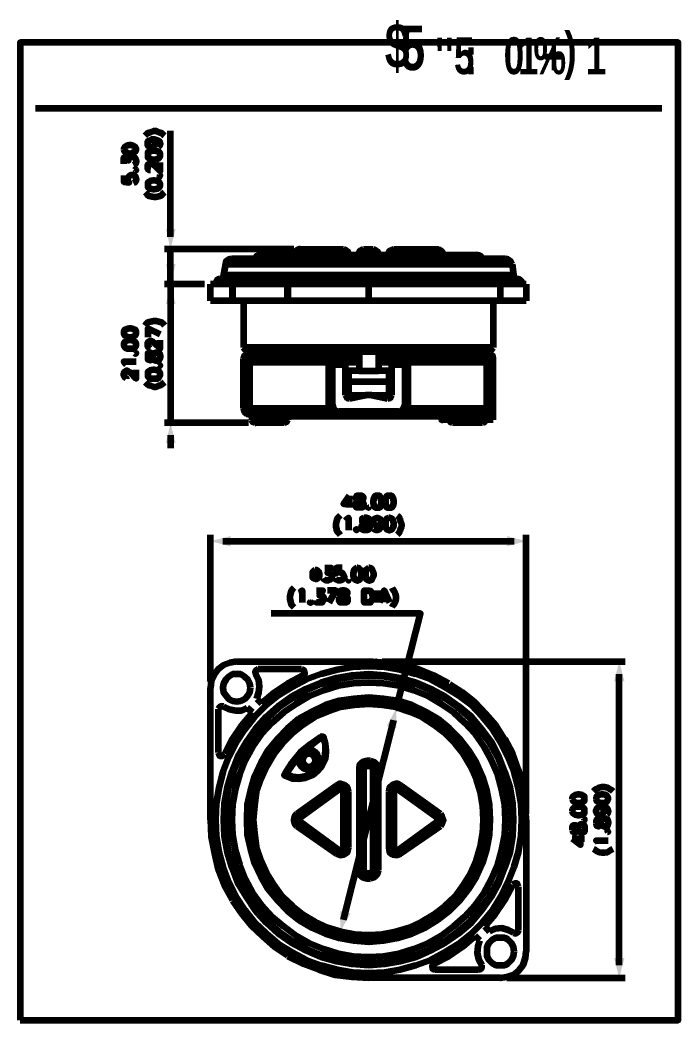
# Model space of a CAD drawing. Header units: inches. Extents: x 19 to 378, y -1 to 556.
# Drawn here: x 264.7 to 377.9, y 244.4 to 416.4 of the extents above; entities that cross this region are included whole.
import ezdxf

# ---------------------------------------------------------------- set-up
doc = ezdxf.new("R2010")
doc.units = ezdxf.units.IN
for name, color, linetype, lineweight in [('H', 7, 'CONTINUOUS', 100), ('P', 250, 'CONTINUOUS', 100), ('Text', 250, 'CONTINUOUS', 100)]:
    doc.layers.add(name, color=color, linetype=linetype, lineweight=lineweight)
doc.styles.get("Standard").update_dxf_attribs({"font": 'txt', "width": 0.75})

msp = doc.modelspace()

# ---------------------------------------------------------------- hatches: boundary and pattern name
at = {"layer": 'H', "linetype": 'CONTINUOUS'}
for points in [[(291.44, 380.44), (289.78, 380.44), (290.56, 377)], [(291.44, 374.44), (289.78, 374.44), (290.56, 371)], [(289.78, 367.56), (291.44, 367.56), (290.56, 371)], [(289.78, 343.67), (291.44, 343.67), (290.56, 347.11)], [(300.89, 325.89), (300.89, 327.67), (297.44, 326.78)], [(348.44, 327.67), (348.44, 325.89), (351.78, 326.78)], [(366.89, 302.67), (368.67, 302.67), (367.78, 306.11)], [(327.78, 295), (329.44, 294.56), (329.44, 298.11)], [(321.56, 262.78), (319.78, 263.22), (319.78, 259.67)], [(368.67, 255.11), (366.89, 255.11), (367.78, 251.67)]]:
    msp.add_hatch(color=0, dxfattribs=at).paths.add_polyline_path(points)

# ---------------------------------------------------------------- linework, layer by layer
at = {"layer": 'P', "color": 0, "linetype": 'CONTINUOUS'}
for points in [[(264.67, 244.44), (377.89, 244.44), (377.89, 412.56), (264.67, 412.56), (264.67, 244.44)], [(267.33, 401.22), (375.11, 401.22)], [(286.22, 396.56), (286.44, 396.78), (286.67, 397), (287.11, 397.11), (287.67, 397.33), (288.11, 397.33), (288.56, 397.11), (289, 397), (289.22, 396.78), (289.56, 396.56)], [(290.56, 379.11), (290.56, 397.33)], [(287.33, 395.89), (287.67, 395.67), (287.78, 395.56), (288, 395.22), (288, 395.11), (287.78, 394.78), (287.67, 394.56), (287.33, 394.56), (287.22, 394.56), (287, 394.56), (286.67, 394.78), (286.67, 395.11), (286.67, 395.22), (286.67, 395.56), (287, 395.67), (287.33, 395.89), (287.78, 395.89), (288.44, 395.67), (288.67, 395.56), (288.78, 395.22), (288.78, 395), (288.67, 394.78), (288.44, 394.56)], [(282.56, 394.11), (282.67, 393.78), (283, 393.67), (283.44, 393.44), (283.78, 393.44), (284.22, 393.67), (284.56, 393.78), (284.67, 394.11), (284.67, 394.33), (284.56, 394.56), (284.22, 394.78), (283.78, 394.89), (283.44, 394.89), (283, 394.78), (282.67, 394.56), (282.56, 394.33), (282.56, 394.11)], [(286.67, 393.11), (286.67, 392.78), (287, 392.56), (287.56, 392.44), (287.78, 392.44), (288.44, 392.56), (288.67, 392.78), (288.78, 393.11), (288.78, 393.33), (288.67, 393.67), (288.44, 393.78), (287.78, 393.89), (287.56, 393.89), (287, 393.78), (286.67, 393.67), (286.67, 393.33), (286.67, 393.11)], [(282.56, 391.67), (282.56, 392.78), (283.33, 392.22), (283.33, 392.44), (283.44, 392.67), (283.56, 392.78), (283.78, 392.89), (284.11, 392.89), (284.44, 392.78), (284.56, 392.56), (284.67, 392.22), (284.67, 391.89), (284.56, 391.67), (284.44, 391.56), (284.22, 391.44)], [(284.44, 390.56), (284.56, 390.56), (284.67, 390.56), (284.56, 390.78), (284.44, 390.56)], [(287.11, 390.56), (287, 390.56), (286.89, 390.56), (286.67, 390.78), (286.67, 390.89), (286.67, 391.33), (286.67, 391.56), (286.89, 391.67), (287, 391.67), (287.22, 391.67), (287.44, 391.67), (287.78, 391.44), (288.78, 390.44), (288.78, 391.89)], [(282.56, 389.67), (282.56, 388.56), (283.44, 388.44), (283.33, 388.56), (283.22, 388.89), (283.22, 389.11), (283.33, 389.44), (283.56, 389.67), (283.78, 389.78), (284.11, 389.78), (284.44, 389.67), (284.56, 389.44), (284.67, 389.11), (284.67, 388.89), (284.56, 388.56), (284.44, 388.44), (284.22, 388.33)], [(286.67, 387.89), (286.67, 387.67), (287, 387.44), (287.56, 387.33), (287.78, 387.33), (288.44, 387.44), (288.67, 387.67), (288.78, 387.89), (288.78, 388.22), (288.67, 388.44), (288.44, 388.67), (287.78, 388.78), (287.56, 388.78), (287, 388.67), (286.67, 388.44), (286.67, 388.22), (286.67, 387.89)], [(288.56, 389.67), (288.67, 389.44), (288.78, 389.67), (288.67, 389.67), (288.56, 389.67)], [(286.22, 386.78), (286.44, 386.56), (286.67, 386.22), (287.11, 386.11), (287.67, 386), (288.11, 386), (288.56, 386.11), (289, 386.22), (289.22, 386.56), (289.56, 386.78)], [(311.78, 377), (289.56, 377)], [(290.56, 371), (290.56, 377)], [(290.56, 377), (290.67, 377)], [(312.67, 377), (312.22, 376.78), (311.89, 376.56), (311.78, 376.11)], [(312.78, 377), (312.67, 377), (312.67, 376.89), (312.67, 376.89), (312.67, 376.78), (312.56, 376.78), (312.56, 376.78), (312.44, 376.78), (312.44, 376.56), (312.44, 376.56), (312.44, 376.22)], [(312.67, 377), (320.33, 377)], [(312.89, 377), (312.78, 377)], [(312.89, 377), (313, 377)], [(319.56, 377), (319.56, 377), (319.56, 376.89), (319.33, 376.89), (319.33, 376.78), (319.22, 376.78), (319.22, 376.67), (319.22, 376.67), (319.22, 376.56), (319.11, 376.56), (319.11, 376.22)], [(321.22, 376.11), (321.11, 376.56), (320.78, 376.78), (320.33, 377)], [(323.78, 377), (323.33, 376.78), (323, 376.56), (323, 376.11)], [(323.78, 377), (325.44, 377)], [(324.33, 377), (324.33, 376)], [(325, 377), (325, 376)], [(326.33, 376.11), (326.22, 376.56), (325.89, 376.78), (325.44, 377)], [(329, 377), (328.44, 376.78), (328.11, 376.56), (328.11, 376.11)], [(329, 377), (336.67, 377)], [(329.67, 377), (329.78, 377), (329.78, 376.89), (329.89, 376.89), (329.89, 376.78), (330, 376.78), (330, 376.78), (330.11, 376.78), (330.11, 376.56), (330.11, 376.56), (330.11, 376.22)], [(336.44, 377), (336.56, 377), (336.56, 376.89), (336.67, 376.89), (336.67, 376.78), (336.67, 376.78), (336.67, 376.78), (336.78, 376.78), (336.78, 376.56), (336.89, 376.56), (336.89, 376.33), (337, 376.33), (337, 376.22)], [(336.44, 377), (336.44, 377)], [(337.56, 376.11), (337.33, 376.56), (337, 376.78), (336.67, 377)], [(290.56, 373.11), (290.56, 375.33)], [(301.11, 375.33), (300.56, 375.22), (300.11, 374.89), (300, 374.44)], [(348.22, 375.33), (301.11, 375.33)], [(306.11, 376), (305.56, 375.89), (305, 375.33)], [(306.11, 376), (343.11, 376)], [(310.56, 376.22), (310.44, 376.22), (310.44, 376.11)], [(310.44, 376.22), (310.44, 376.11), (310.44, 376)], [(310.44, 376.22), (311.78, 376.22)], [(310.44, 376.11), (310.44, 376)], [(310.44, 376.11), (310.56, 376.11)], [(311.78, 376.11), (321.22, 376.11)], [(311.78, 376), (311.78, 376.11)], [(312.33, 376), (312.33, 376.11)], [(312.44, 376.22), (312.44, 376.22)], [(312.44, 376.22), (312.44, 376.11)], [(319.11, 376.22), (319.22, 376.22)], [(319.11, 376.22), (319.11, 376.11)], [(319.11, 376), (319.11, 376.11)], [(321.22, 376), (321.22, 376.11)], [(323, 376.11), (326.33, 376.11)], [(323, 376.11), (323, 376)], [(326.33, 376.11), (326.33, 376)], [(328.11, 376.11), (337.56, 376.11)], [(328.11, 376), (328.11, 376.11)], [(330.11, 376.22), (330.22, 376.22)], [(330.11, 376.22), (330.11, 376.11)], [(330.11, 376), (330.11, 376.11)], [(337, 376.22), (337, 376.22)], [(337, 376.22), (337, 376.11)], [(337, 376), (337, 376.11)], [(337.56, 376), (337.56, 376.11)], [(344.33, 375.33), (343.78, 375.89), (343.11, 376)], [(349.33, 374.44), (349.11, 374.89), (348.67, 375.22), (348.22, 375.33)], [(300, 374.44), (299.67, 372.56), (299.67, 371.89)], [(300, 374.44), (349.33, 374.44)], [(349.33, 374.44), (349.56, 372.56), (349.56, 371.89)], [(299.11, 371.89), (298.67, 371.78), (298.44, 371.44), (298.33, 371)], [(350.11, 371.89), (299.11, 371.89)], [(299.67, 372.56), (349.56, 372.56)], [(351, 371), (351, 371.44), (350.67, 371.78), (350.11, 371.89)], [(296.44, 371), (289.56, 371)], [(296.44, 371), (289.56, 371)], [(290.56, 371), (290.56, 347.11)], [(351.78, 371), (297.44, 371)], [(297.44, 368.11), (297.44, 371)], [(297.44, 371), (297.56, 371)], [(297.44, 371), (297.56, 371)], [(301.22, 368.11), (301.22, 371)], [(301.22, 371), (301.22, 368.11)], [(310.67, 368.11), (310.67, 371)], [(310.78, 371), (310.78, 368.11)], [(324.67, 368.11), (324.67, 371)], [(347.33, 368.11), (347.33, 371)], [(351.78, 371), (351.78, 368.11)], [(290.56, 368.78), (290.56, 366.67)], [(351.78, 368.11), (297.44, 368.11)], [(303.11, 368.11), (303.11, 360.11)], [(346.11, 368.11), (346.11, 360.11)], [(286.22, 363.89), (286.44, 364.22), (286.67, 364.44), (287.11, 364.56), (287.67, 364.67), (288.11, 364.67), (288.56, 364.56), (289, 364.44), (289.22, 364.22), (289.56, 363.89)], [(282.56, 362.56), (282.67, 362.22), (283, 362), (283.44, 361.89), (283.78, 361.89), (284.22, 362), (284.56, 362.22), (284.67, 362.56), (284.67, 362.78), (284.56, 363.11), (284.22, 363.22), (283.78, 363.33), (283.44, 363.33), (283, 363.22), (282.67, 363.11), (282.56, 362.78), (282.56, 362.56), (282.56, 362.56)], [(288.78, 362.33), (286.67, 363.33), (286.67, 361.89)], [(282.56, 360.56), (282.67, 360.22), (283, 359.89), (283.44, 359.89), (283.78, 359.89), (284.22, 359.89), (284.56, 360.22), (284.67, 360.56), (284.67, 360.67), (284.56, 361), (284.22, 361.22), (283.78, 361.33), (283.44, 361.33), (283, 361.22), (282.67, 361), (282.56, 360.67), (282.56, 360.56), (282.56, 360.56)], [(287.11, 359.89), (287, 359.89), (286.89, 360.11), (286.67, 360.22), (286.67, 360.44), (286.67, 360.78), (286.67, 361), (286.89, 361.11), (287, 361.22), (287.22, 361.22), (287.44, 361.11), (287.78, 360.89), (288.78, 359.89), (288.78, 361.33)], [(346.11, 360.11), (303.11, 360.11)], [(303.78, 359.33), (303.11, 360.11)], [(345.56, 359.33), (346.11, 360.11)], [(284.44, 359.11), (284.56, 359), (284.67, 359.11), (284.56, 359.11), (284.44, 359.11)], [(286.67, 358.33), (286.67, 358), (287, 357.89), (287.11, 357.89), (287.33, 358), (287.44, 358.22), (287.56, 358.67), (287.67, 359), (287.78, 359.11), (288.11, 359.22), (288.44, 359.22), (288.56, 359.11), (288.67, 359.11), (288.78, 358.78), (288.78, 358.33), (288.67, 358), (288.56, 357.89), (288.44, 357.78), (288.11, 357.78), (287.78, 357.89), (287.67, 358.11), (287.56, 358.44), (287.44, 358.78), (287.33, 359.11), (287.11, 359.11), (287, 359.11), (286.67, 359.11), (286.67, 358.78), (286.67, 358.33), (286.67, 358.33)], [(303.67, 358.78), (303.22, 358.67), (303.11, 358.22)], [(303.11, 358.22), (320.67, 358.22)], [(303.11, 349.67), (303.11, 358.22)], [(303.67, 358.78), (317, 358.78)], [(345.56, 359.33), (303.78, 359.33)], [(304.22, 348.56), (304.22, 358.78)], [(308.11, 358.78), (308.11, 359.33)], [(310.67, 358.78), (310.67, 359.33)], [(311.33, 359.33), (311.33, 358.78)], [(315, 358.78), (315, 359.33)], [(316, 358.78), (316, 359.33)], [(317, 358.78), (317.44, 358.78), (317.44, 358.78), (317.78, 358.78), (317.78, 358.67), (318, 358.67)], [(318, 358.67), (318, 359.33)], [(318.11, 358.78), (318.11, 358.78), (318.11, 358.78), (318, 358.78), (318, 358.67)], [(318.11, 358.78), (318.22, 358.78)], [(318.11, 358.78), (320.56, 358.78)], [(318.44, 358.78), (318.44, 359.33)], [(320.67, 358.78), (320.56, 358.78)], [(320.67, 351.89), (320.67, 359.33)], [(320.67, 358.78), (323, 358.78)], [(321.22, 359.11), (321, 359.11)], [(321, 358.78), (321, 359.11)], [(321.22, 358.78), (321.22, 359.33)], [(323, 359.33), (323, 356)], [(326.33, 359.33), (326.33, 356)], [(326.33, 358.78), (328.67, 358.78)], [(328.11, 358.78), (328.11, 359.33)], [(328.22, 359.11), (328.11, 359.11)], [(328.22, 358.78), (328.22, 359.11)], [(328.67, 351.89), (328.67, 359.33)], [(328.78, 358.78), (328.67, 358.78)], [(328.67, 358.22), (346.11, 358.22)], [(328.78, 358.78), (345.56, 358.78)], [(334.33, 358.78), (334.33, 359.33)], [(338, 359.33), (338, 358.78)], [(338.56, 358.78), (338.56, 359.33)], [(339.56, 358.78), (339.56, 359.33)], [(340.67, 358.78), (340.67, 359.33)], [(341.56, 358.78), (341.56, 359.33)], [(345, 348.56), (345, 358.78)], [(346.11, 358.22), (346, 358.67), (345.56, 358.78)], [(346.11, 347.67), (346.11, 358.22)], [(283, 357.11), (282.78, 357.33), (282.56, 357.67), (284.67, 357.67)], [(283, 354.78), (283, 354.78), (282.67, 355), (282.67, 355.11), (282.56, 355.22), (282.56, 355.67), (282.67, 355.89), (282.67, 355.89), (283, 356.11), (283.11, 356.11), (283.33, 355.89), (283.67, 355.78), (284.67, 354.78), (284.67, 356.22)], [(286.67, 355.33), (286.67, 355.11), (287, 354.78), (287.56, 354.78), (287.78, 354.78), (288.44, 354.78), (288.67, 355.11), (288.78, 355.33), (288.78, 355.56), (288.67, 355.89), (288.44, 356.11), (287.78, 356.22), (287.56, 356.22), (287, 356.11), (286.67, 355.89), (286.67, 355.56), (286.67, 355.33)], [(288.56, 357), (288.67, 356.89), (288.78, 357), (288.67, 357.11), (288.56, 357)], [(303.11, 357.67), (323, 357.67)], [(303.11, 357.56), (318.44, 357.56)], [(305.56, 357.56), (305.56, 357.67)], [(309.78, 357.56), (309.78, 357.67)], [(311, 357.67), (311, 357.56)], [(312.44, 357.67), (312.44, 357.56)], [(317.78, 348.56), (317.78, 357.56)], [(318.44, 350.22), (318.44, 357.67)], [(320.67, 357.11), (318.44, 357.11)], [(320.67, 357.56), (323, 357.56)], [(321.22, 356.11), (321.22, 351.89)], [(321.22, 356.11), (323, 356.11)], [(326.33, 356), (323, 356)], [(326.33, 357.67), (346.11, 357.67)], [(326.33, 357.56), (328.67, 357.56)], [(326.33, 356.11), (328.11, 356.11)], [(328.11, 356.11), (328.11, 351.89)], [(330.89, 357.11), (328.67, 357.11)], [(330.89, 357.67), (330.89, 350.22)], [(330.89, 357.56), (346.11, 357.56)], [(331.44, 348.56), (331.44, 357.56)], [(336.89, 357.67), (336.89, 357.56)], [(338.22, 357.67), (338.22, 357.56)], [(339.56, 357.56), (339.56, 357.67)], [(343.78, 357.56), (343.78, 357.67)], [(286.22, 354.11), (286.44, 353.89), (286.67, 353.67), (287.11, 353.56), (287.67, 353.33), (288.11, 353.33), (288.56, 353.56), (289, 353.67), (289.22, 353.89), (289.56, 354.11)], [(321.22, 354.22), (328.11, 354.22)], [(320.67, 351.89), (320.89, 351.44), (321.33, 351.33)], [(321.22, 351.89), (324.11, 351.89)], [(321.33, 351.33), (324.11, 351.89)], [(325.22, 351.89), (324.11, 351.89)], [(325.22, 351.89), (327.89, 351.33)], [(325.22, 351.89), (328.11, 351.89)], [(327.89, 351.33), (328.44, 351.44), (328.67, 351.89)], [(303.11, 349.67), (303.22, 349.11), (303.67, 348.67), (304.22, 348.56)], [(303.11, 349.67), (317.78, 349.67)], [(318.44, 350.22), (318.56, 349.67), (319, 349.22), (319.56, 349.11)], [(329.78, 349.11), (319.56, 349.11)], [(329.78, 349.11), (330.33, 349.22), (330.67, 349.67), (330.89, 350.22)], [(331.44, 349.67), (346.11, 349.67)], [(345, 348.56), (345.56, 348.67), (346, 349.11), (346.11, 349.67)], [(304.22, 348.56), (345, 348.56)], [(304.56, 348.56), (304.56, 347.67)], [(304.56, 347.67), (304.67, 347.33), (305.11, 347.11)], [(310.78, 347.67), (304.56, 347.67)], [(310.11, 347.11), (310.56, 347.33), (310.78, 347.67)], [(310.78, 348.56), (310.78, 347.67)], [(338.56, 348.22), (310.78, 348.22)], [(312.11, 348.56), (312.11, 348.22)], [(315.56, 348.56), (315.56, 348.22)], [(322.44, 348.56), (322.44, 348.22)], [(323, 348.56), (323, 348.22)], [(326.89, 348.56), (326.89, 348.22)], [(333.78, 348.56), (333.78, 348.22)], [(335.22, 348.56), (335.22, 348.22)], [(335.78, 348.56), (335.78, 348.22)], [(337.11, 347.89), (337.11, 348.22)], [(337.11, 347.89), (337.22, 347.67), (337.44, 347.67)], [(337.11, 347.89), (338.56, 347.89)], [(337.22, 348.56), (337.22, 348.22)], [(337.44, 347.67), (337.44, 348.22)], [(338.56, 347.67), (337.44, 347.67)], [(338.56, 348.56), (338.56, 347.67)], [(338.56, 347.67), (338.67, 347.33), (339.11, 347.11)], [(344.78, 347.67), (338.56, 347.67)], [(344.22, 347.11), (344.67, 347.33), (344.78, 347.67)], [(346.11, 347.67), (344.67, 347.67)], [(344.78, 348.56), (344.78, 347.67)], [(346.11, 347.89), (344.78, 347.89)], [(304, 347.11), (289.56, 347.11)], [(290.56, 347.11), (290.67, 347.11)], [(310.11, 347.11), (305.11, 347.11)], [(305.11, 347.11), (305.22, 347.11)], [(344.22, 347.11), (339.11, 347.11)], [(290.56, 345), (290.56, 342.78)], [(321.33, 334.56), (320.33, 333.22), (321.89, 333.22)], [(321.33, 334.56), (321.33, 332.56)], [(322.89, 334.56), (322.56, 334.56), (322.44, 334.33), (322.44, 334.11), (322.56, 333.89), (322.78, 333.78), (323.22, 333.67), (323.56, 333.67), (323.78, 333.33), (323.78, 333.22), (323.78, 332.89), (323.78, 332.67), (323.56, 332.56), (323.22, 332.56), (322.89, 332.56), (322.56, 332.56), (322.44, 332.67), (322.44, 332.89), (322.44, 333.22), (322.44, 333.33), (322.67, 333.67), (323, 333.67), (323.44, 333.78), (323.56, 333.89), (323.78, 334.11), (323.78, 334.33), (323.56, 334.56), (323.22, 334.56), (322.89, 334.56)], [(326.11, 334.56), (325.78, 334.56), (325.56, 334.22), (325.44, 333.67), (325.44, 333.33), (325.56, 332.89), (325.78, 332.56), (326.11, 332.56), (326.33, 332.56), (326.56, 332.56), (326.78, 332.89), (326.89, 333.33), (326.89, 333.67), (326.78, 334.22), (326.56, 334.56), (326.33, 334.56), (326.11, 334.56)], [(328.11, 334.56), (327.78, 334.56), (327.56, 334.22), (327.56, 333.67), (327.56, 333.33), (327.56, 332.89), (327.78, 332.56), (328.11, 332.56), (328.33, 332.56), (328.67, 332.56), (328.89, 332.89), (329, 333.33), (329, 333.67), (328.89, 334.22), (328.67, 334.56), (328.33, 334.56), (328.11, 334.56)], [(324.67, 332.67), (324.56, 332.56), (324.67, 332.56), (324.67, 332.56), (324.67, 332.67)], [(319.78, 331.22), (319.56, 331), (319.22, 330.67), (319.11, 330.22), (319, 329.78), (319, 329.33), (319.11, 328.78), (319.22, 328.44), (319.56, 328.11), (319.78, 327.89)], [(320.67, 330.33), (320.89, 330.56), (321.22, 330.78), (321.22, 328.67)], [(323.89, 330.78), (323.56, 330.67), (323.56, 330.56), (323.56, 330.22), (323.56, 330.11), (323.78, 329.89), (324.22, 329.89), (324.56, 329.78), (324.67, 329.56), (324.89, 329.33), (324.89, 329.11), (324.67, 328.78), (324.67, 328.78), (324.33, 328.67), (323.89, 328.67), (323.56, 328.78), (323.56, 328.78), (323.44, 329.11), (323.44, 329.33), (323.56, 329.56), (323.78, 329.78), (324, 329.89), (324.44, 329.89), (324.67, 330.11), (324.67, 330.22), (324.67, 330.56), (324.67, 330.67), (324.33, 330.78), (323.89, 330.78)], [(326.78, 330.11), (326.67, 329.78), (326.44, 329.56), (326.11, 329.44), (326.11, 329.44), (325.78, 329.56), (325.56, 329.78), (325.44, 330.11), (325.44, 330.22), (325.56, 330.56), (325.78, 330.67), (326.11, 330.78), (326.11, 330.78), (326.44, 330.67), (326.67, 330.56), (326.78, 330.11), (326.78, 329.56), (326.67, 329.11), (326.44, 328.78), (326.11, 328.67), (326, 328.67), (325.67, 328.78), (325.56, 328.89)], [(328.11, 330.78), (327.78, 330.67), (327.56, 330.33), (327.56, 329.89), (327.56, 329.56), (327.56, 329.11), (327.78, 328.78), (328.11, 328.67), (328.33, 328.67), (328.67, 328.78), (328.89, 329.11), (329, 329.56), (329, 329.89), (328.89, 330.33), (328.67, 330.67), (328.33, 330.78), (328.11, 330.78)], [(329.56, 331.22), (329.78, 331), (330, 330.67), (330.11, 330.22), (330.33, 329.78), (330.33, 329.33), (330.11, 328.78), (330, 328.44), (329.78, 328.11), (329.56, 327.89)], [(322.56, 328.78), (322.44, 328.78), (322.56, 328.67), (322.67, 328.78), (322.56, 328.78)], [(297.44, 302.67), (297.44, 327.89)], [(299.56, 326.78), (349.67, 326.78)], [(351.78, 279.89), (351.78, 327.89)], [(351.78, 326.78), (351.89, 326.78)], [(315.44, 321.78), (315.22, 321.67), (315, 321.44), (315, 321.11), (315, 320.89), (315, 320.56), (315.22, 320.44), (315.44, 320.33), (315.78, 320.33), (315.89, 320.44), (316.11, 320.56), (316.22, 320.89), (316.22, 321.11), (316.11, 321.44), (315.89, 321.67), (315.78, 321.78), (315.44, 321.78)], [(316.11, 322), (315.11, 320)], [(317.11, 322.22), (318.22, 322.22), (317.56, 321.33), (317.89, 321.33), (318.11, 321.22), (318.22, 321.11), (318.33, 320.78), (318.33, 320.56), (318.22, 320.33), (318, 320.11), (317.67, 320), (317.33, 320), (317.11, 320.11), (317, 320.22), (316.89, 320.44)], [(320.11, 322.22), (319.11, 322.22), (319, 321.22), (319.11, 321.33), (319.44, 321.44), (319.78, 321.44), (320.11, 321.33), (320.22, 321.11), (320.44, 320.78), (320.44, 320.56), (320.22, 320.33), (320.11, 320.11), (319.78, 320), (319.44, 320), (319.11, 320.11), (319, 320.22), (319, 320.44)], [(322.67, 322.22), (322.33, 322), (322.11, 321.78), (322, 321.22), (322, 320.89), (322.11, 320.44), (322.33, 320.11), (322.67, 320), (322.78, 320), (323.11, 320.11), (323.33, 320.44), (323.44, 320.89), (323.44, 321.22), (323.33, 321.78), (323.11, 322), (322.78, 322.22), (322.67, 322.22)], [(324.67, 322.22), (324.44, 322), (324.11, 321.78), (324.11, 321.22), (324.11, 320.89), (324.11, 320.44), (324.44, 320.11), (324.67, 320), (324.89, 320), (325.22, 320.11), (325.33, 320.44), (325.56, 320.89), (325.56, 321.22), (325.33, 321.78), (325.22, 322), (324.89, 322.22), (324.67, 322.22)], [(321.22, 320.22), (321.11, 320.11), (321.22, 320), (321.22, 320.11), (321.22, 320.22)], [(311.78, 318.78), (311.56, 318.56), (311.33, 318.22), (311.22, 317.78), (311.11, 317.33), (311.11, 316.89), (311.22, 316.33), (311.33, 315.89), (311.56, 315.67), (311.78, 315.44)], [(312.67, 317.89), (313, 318), (313.22, 318.33), (313.22, 316.22)], [(315.67, 318.33), (316.78, 318.33), (316.22, 317.44), (316.44, 317.44), (316.67, 317.33), (316.78, 317.33), (317, 317), (317, 316.78), (316.78, 316.56), (316.67, 316.22), (316.33, 316.22), (316, 316.22), (315.67, 316.22), (315.56, 316.33), (315.56, 316.56)], [(317.89, 316.22), (319, 318.33), (317.56, 318.33)], [(320.11, 318.33), (319.78, 318.22), (319.67, 318), (319.67, 317.78), (319.78, 317.67), (320, 317.44), (320.44, 317.33), (320.67, 317.33), (321, 317.11), (321, 316.89), (321, 316.56), (321, 316.33), (320.78, 316.22), (320.44, 316.22), (320.11, 316.22), (319.78, 316.22), (319.67, 316.33), (319.56, 316.56), (319.56, 316.89), (319.67, 317.11), (319.89, 317.33), (320.22, 317.33), (320.67, 317.44), (320.78, 317.67), (321, 317.78), (321, 318), (320.78, 318.22), (320.44, 318.33), (320.11, 318.33)], [(323.89, 316.22), (323.89, 318.33), (324.67, 318.33), (325, 318.22), (325.11, 318), (325.22, 317.78), (325.33, 317.44), (325.33, 317), (325.22, 316.67), (325.11, 316.56), (325, 316.22), (324.67, 316.22), (323.89, 316.22), (323.89, 316.22)], [(326.11, 318.33), (326.11, 316.22)], [(326.56, 316.22), (327.33, 318.33), (328.22, 316.22)], [(328.67, 318.78), (328.78, 318.56), (329, 318.22), (329.22, 317.78), (329.33, 317.33), (329.33, 316.89), (329.22, 316.33), (329, 315.89), (328.78, 315.67), (328.67, 315.44)], [(326.89, 316.89), (327.89, 316.89)], [(314.67, 316.33), (314.56, 316.22), (314.67, 316.22), (314.78, 316.22), (314.67, 316.33)], [(329.44, 298.11), (333.56, 314.33), (307.89, 314.33)], [(302, 306.11), (300.78, 305.89), (299.67, 305.44), (298.78, 304.78), (298.11, 303.89), (297.56, 302.78), (297.44, 301.56)], [(302, 306.11), (324.67, 306.11)], [(338.44, 302.33), (335.89, 303.67), (333.22, 304.78), (330.44, 305.44), (327.56, 305.89), (324.67, 306.11)], [(325.89, 306.11), (326, 306.11)], [(327, 306.11), (368.78, 306.11)], [(367.78, 306.11), (367.78, 306.11)], [(351, 278.89), (350.89, 281.67), (350.44, 284.33), (349.67, 287.11), (348.67, 289.67), (347.44, 292.11), (346, 294.44), (344.22, 296.56), (342.33, 298.56), (340.11, 300.22), (337.78, 301.67), (335.33, 303), (332.78, 303.89), (330.11, 304.67), (327.44, 305.11), (324.67, 305.22), (321.89, 305.11), (319.22, 304.67), (316.44, 303.89), (313.89, 303), (311.44, 301.67), (309.11, 300.22), (307, 298.56), (305, 296.56), (303.33, 294.44), (301.78, 292.11), (300.56, 289.67), (299.56, 287.11), (298.89, 284.33), (298.44, 281.67), (298.33, 278.89), (298.44, 276.11), (298.89, 273.33), (299.56, 270.78), (300.56, 268.22), (301.78, 265.67), (303.33, 263.33), (305, 261.22), (307, 259.33), (309.11, 257.56), (311.44, 256.11), (313.89, 254.78), (316.44, 253.89), (319.22, 253.11), (321.89, 252.67), (324.67, 252.56), (327.44, 252.67), (330.11, 253.11), (332.78, 253.89), (335.33, 254.78), (337.78, 256.11), (340.11, 257.56), (342.33, 259.33), (344.22, 261.22), (346, 263.33), (347.44, 265.67), (348.67, 268.22), (349.67, 270.78), (350.44, 273.33), (350.89, 276.11), (351, 278.89)], [(305.67, 304.78), (305.22, 304.56), (305.11, 304.22), (305.22, 303.89)], [(313.11, 304.78), (305.67, 304.78)], [(313.33, 303.67), (313.67, 304), (313.56, 304.56), (313.11, 304.78)], [(304.33, 301.56), (304.22, 302.33), (303.89, 303), (303.33, 303.44), (302.67, 303.89), (302, 303.89), (301.22, 303.89), (300.56, 303.44), (300.11, 303), (299.67, 302.33), (299.56, 301.56), (299.67, 300.78), (300.11, 300.22), (300.56, 299.67), (301.22, 299.33), (302, 299.22), (302.67, 299.33), (303.33, 299.67), (303.89, 300.22), (304.22, 300.78), (304.33, 301.56)], [(349.56, 278.89), (349.44, 281.67), (349, 284.44), (348.11, 287.11), (347.11, 289.67), (345.78, 292.22), (344.11, 294.44), (342.33, 296.56), (340.11, 298.44), (337.89, 300), (335.44, 301.33), (332.89, 302.44), (330.11, 303.22), (327.44, 303.67), (324.67, 303.89), (321.78, 303.67), (319.11, 303.22), (316.44, 302.44), (313.78, 301.33), (311.33, 300), (309.11, 298.44), (307, 296.56), (305.11, 294.44), (303.56, 292.22), (302.11, 289.67), (301.11, 287.11), (300.33, 284.44), (299.78, 281.67), (299.67, 278.89), (299.78, 276.11), (300.33, 273.33), (301.11, 270.67), (302.11, 268.11), (303.56, 265.67), (305.11, 263.33), (307, 261.22), (309.11, 259.33), (311.33, 257.78), (313.78, 256.44), (316.44, 255.33), (319.11, 254.56), (321.78, 254.11), (324.67, 253.89), (327.44, 254.11), (330.11, 254.56), (332.89, 255.33), (335.44, 256.44), (337.89, 257.78), (340.11, 259.33), (342.33, 261.22), (344.11, 263.33), (345.78, 265.67), (347.11, 268.11), (348.11, 270.67), (349, 273.33), (349.44, 276.11), (349.56, 278.89)], [(349.33, 278.89), (349.22, 281.67), (348.67, 284.44), (347.89, 287.11), (346.89, 289.67), (345.56, 292), (343.89, 294.22), (342.11, 296.33), (340, 298.22), (337.78, 299.78), (335.33, 301.11), (332.78, 302.22), (330.11, 303), (327.44, 303.44), (324.67, 303.56), (321.89, 303.44), (319.11, 303), (316.44, 302.22), (313.89, 301.11), (311.56, 299.78), (309.22, 298.22), (307.22, 296.33), (305.33, 294.22), (303.78, 292), (302.44, 289.67), (301.33, 287.11), (300.56, 284.44), (300.11, 281.67), (300, 278.89), (300.11, 276.11), (300.56, 273.33), (301.33, 270.78), (302.44, 268.22), (303.78, 265.78), (305.33, 263.56), (307.22, 261.44), (309.22, 259.67), (311.56, 258), (313.89, 256.67), (316.44, 255.67), (319.11, 254.78), (321.89, 254.33), (324.67, 254.22), (327.44, 254.33), (330.11, 254.78), (332.78, 255.67), (335.33, 256.67), (337.78, 258), (340, 259.67), (342.11, 261.44), (343.89, 263.56), (345.56, 265.78), (346.89, 268.22), (347.89, 270.78), (348.67, 273.33), (349.22, 276.11), (349.33, 278.89)], [(305.44, 299.67), (305.78, 300.78), (305.89, 301.78), (305.78, 302.89), (305.22, 303.89)], [(313.33, 303.67), (310.78, 302.33), (308.44, 300.78), (306.22, 298.89)], [(367.78, 253.89), (367.78, 303.89)], [(297.44, 278.89), (297.44, 301.56)], [(297.44, 301.56), (297.56, 301.56)], [(348.22, 278.89), (348.11, 281.56), (347.56, 284.11), (346.89, 286.67), (345.78, 289.11), (344.56, 291.44), (343, 293.67), (341.22, 295.56), (339.33, 297.33), (337.22, 298.78), (334.89, 300.11), (332.44, 301.11), (329.89, 301.89), (327.22, 302.33), (324.67, 302.44), (322, 302.33), (319.44, 301.89), (316.89, 301.11), (314.44, 300.11), (312.11, 298.78), (310, 297.33), (308, 295.56), (306.22, 293.67), (304.67, 291.44), (303.44, 289.11), (302.44, 286.67), (301.67, 284.11), (301.22, 281.56), (301.11, 278.89), (301.22, 276.22), (301.67, 273.67), (302.44, 271.11), (303.44, 268.67), (304.67, 266.33), (306.22, 264.22), (308, 262.22), (310, 260.56), (312.11, 259), (314.44, 257.67), (316.89, 256.67), (319.44, 255.89), (322, 255.44), (324.67, 255.33), (327.22, 255.44), (329.89, 255.89), (332.44, 256.67), (334.89, 257.67), (337.22, 259), (339.33, 260.56), (341.22, 262.22), (343, 264.22), (344.56, 266.33), (345.78, 268.67), (346.89, 271.11), (347.56, 273.67), (348.11, 276.22), (348.22, 278.89)], [(338.44, 302.33), (337.78, 301.67)], [(337.89, 301.67), (338.56, 302.22)], [(348, 292.78), (346.56, 295.11), (344.78, 297.11), (342.89, 299.11), (340.78, 300.78), (338.56, 302.22)], [(345.56, 278.89), (345.44, 281.44), (345, 283.89), (344.22, 286.33), (343.22, 288.67), (341.89, 290.78), (340.33, 292.78), (338.56, 294.56), (336.56, 296.22), (334.44, 297.44), (332.11, 298.56), (329.67, 299.33), (327.22, 299.67), (324.67, 299.89), (322.11, 299.67), (319.56, 299.33), (317.22, 298.56), (314.89, 297.44), (312.67, 296.22), (310.67, 294.56), (309, 292.78), (307.33, 290.78), (306.11, 288.67), (305, 286.33), (304.33, 283.89), (303.78, 281.44), (303.67, 278.89), (303.78, 276.33), (304.33, 273.89), (305, 271.44), (306.11, 269.11), (307.33, 267), (309, 265), (310.67, 263.22), (312.67, 261.67), (314.89, 260.33), (317.22, 259.33), (319.56, 258.56), (322.11, 258.11), (324.67, 257.89), (327.22, 258.11), (329.67, 258.56), (332.11, 259.33), (334.44, 260.33), (336.56, 261.67), (338.56, 263.22), (340.33, 265), (341.89, 267), (343.22, 269.11), (344.22, 271.44), (345, 273.89), (345.44, 276.33), (345.56, 278.89)], [(345, 278.89), (344.89, 281.33), (344.44, 283.78), (343.78, 286.11), (342.67, 288.33), (341.44, 290.56), (339.89, 292.44), (338.11, 294.22), (336.22, 295.67), (334.11, 297), (331.89, 297.89), (329.56, 298.78), (327.11, 299.11), (324.67, 299.33), (322.11, 299.11), (319.78, 298.78), (317.44, 297.89), (315.22, 297), (313, 295.67), (311.11, 294.22), (309.33, 292.44), (307.78, 290.56), (306.56, 288.33), (305.56, 286.11), (304.78, 283.78), (304.44, 281.33), (304.22, 278.89), (304.44, 276.44), (304.78, 274), (305.56, 271.67), (306.56, 269.33), (307.78, 267.33), (309.33, 265.33), (311.11, 263.67), (313, 262.11), (315.22, 260.78), (317.44, 259.78), (319.78, 259.11), (322.11, 258.67), (324.67, 258.56), (327.11, 258.67), (329.56, 259.11), (331.89, 259.78), (334.11, 260.78), (336.22, 262.11), (338.11, 263.67), (339.89, 265.33), (341.44, 267.33), (342.67, 269.33), (343.78, 271.67), (344.44, 274), (344.89, 276.44), (345, 278.89)], [(305.44, 299.67), (306.22, 298.89)], [(299.67, 298.33), (299.22, 298.44), (299, 298.22), (298.78, 297.89)], [(298.78, 297.89), (298.78, 290.44)], [(299.67, 298.33), (300.67, 297.89), (301.78, 297.67), (302.78, 297.67), (303.78, 298.11)], [(304.67, 297.33), (303.78, 298.11)], [(344.44, 278.89), (344.33, 281.33), (343.89, 283.67), (343.22, 285.89), (342.22, 288.11), (341, 290.22), (339.56, 292), (337.78, 293.78), (335.89, 295.22), (333.78, 296.56), (331.67, 297.44), (329.33, 298.22), (327, 298.56), (324.67, 298.78), (322.22, 298.56), (319.89, 298.22), (317.56, 297.44), (315.44, 296.56), (313.33, 295.22), (311.56, 293.78), (309.78, 292), (308.33, 290.22), (307.11, 288.11), (306.11, 285.89), (305.33, 283.67), (305, 281.33), (304.78, 278.89), (305, 276.56), (305.33, 274.22), (306.11, 271.89), (307.11, 269.67), (308.33, 267.67), (309.78, 265.67), (311.56, 264), (313.33, 262.56), (315.44, 261.33), (317.56, 260.33), (319.89, 259.67), (322.22, 259.22), (324.67, 259.11), (327, 259.22), (329.33, 259.67), (331.67, 260.33), (333.78, 261.33), (335.89, 262.56), (337.78, 264), (339.56, 265.67), (341, 267.67), (342.22, 269.67), (343.22, 271.89), (343.89, 274.22), (344.33, 276.56), (344.44, 278.89)], [(329.44, 298.11), (329.56, 298.11)], [(304.67, 297.33), (302.78, 295.11), (301.22, 292.78), (299.89, 290.22)], [(320.33, 261.67), (329, 296)], [(316.44, 293.11), (314.67, 291.89), (312.89, 290.44), (311.44, 288.67), (310.22, 286.78)], [(316.67, 293.11), (314.89, 291.78), (313.22, 290.33), (311.78, 288.67), (310.44, 286.78)], [(316.67, 293.11), (314.78, 291.89), (313.11, 290.44), (311.67, 288.78), (310.44, 286.89), (310.44, 286.78), (310.44, 286.67), (311.56, 286.22), (312.78, 286.22), (314, 286.33), (315, 286.78), (316, 287.56), (316.67, 288.56), (317.22, 289.56), (317.33, 290.78), (317.22, 291.89), (316.89, 293.11), (316.78, 293.11), (316.67, 293.11)], [(310.56, 286.78), (311.56, 286.33), (312.78, 286.22), (313.89, 286.44), (315, 286.89), (315.89, 287.67), (316.67, 288.56), (317.11, 289.67), (317.22, 290.78), (317.22, 291.89), (316.78, 293)], [(316.78, 293.11), (316.67, 293.22), (316.44, 293.11)], [(316.78, 293), (316.67, 293.11)], [(316.67, 293.11), (316.67, 293.11)], [(316.78, 293), (316.89, 293.11)], [(347.44, 292.11), (348.11, 292.78)], [(348, 292.78), (347.44, 292.22)], [(351.78, 278.89), (351.67, 281.78), (351.22, 284.67), (350.44, 287.44), (349.44, 290.22), (348.11, 292.78)], [(315.56, 290.33), (315.56, 290.44), (315.44, 290.44), (315.44, 290.56), (315.33, 290.56), (315.33, 290.56), (315.22, 290.56), (315.22, 290.67), (315.11, 290.67), (315.11, 290.78), (314.89, 290.78), (314.89, 290.78), (313.89, 290.78), (313.89, 290.78), (313.67, 290.78), (313.67, 290.67), (313.56, 290.67), (313.56, 290.56), (313.44, 290.56), (313.33, 290.56), (313.22, 290.56), (313.22, 290.44), (313.22, 290.44), (313.22, 290.33)], [(298.78, 290.44), (299, 289.89), (299.56, 289.89), (299.89, 290.22)], [(310.33, 286.44), (311.44, 286), (312.67, 285.89), (313.78, 286.11), (315, 286.56), (315.89, 287.33), (316.67, 288.22), (317.22, 289.33), (317.33, 290.56)], [(313.22, 290.33), (313.11, 290.33), (313.11, 290.22), (313, 290.22), (313, 290.11), (313, 290.11), (313, 290), (312.89, 290), (312.89, 289.89), (312.78, 289.89), (312.78, 289.67), (312.67, 289.67), (312.67, 288.67), (312.78, 288.67), (312.78, 288.44), (312.89, 288.44), (312.89, 288.33), (313, 288.33), (313, 288.22), (313, 288.22), (313, 288.11), (313.11, 288.11), (313.11, 288), (313.22, 288), (313.22, 287.89)], [(313.22, 290.33), (313.22, 290.33)], [(315.56, 289.11), (315.33, 289.67), (315, 290.11), (314.44, 290.22), (313.78, 290.11), (313.44, 289.67), (313.22, 289.11), (313.44, 288.56), (313.78, 288.22), (314.44, 288), (315, 288.22), (315.33, 288.56), (315.56, 289.11)], [(315.56, 287.89), (315.56, 288), (315.67, 288), (315.67, 288.11), (315.78, 288.11), (315.78, 288.22), (315.78, 288.22), (315.78, 288.33), (315.89, 288.33), (315.89, 288.56), (316, 288.56), (316, 288.78), (316.11, 288.78), (316.11, 289.56), (316, 289.56), (316, 289.78), (315.89, 289.78), (315.89, 289.89), (315.78, 289.89), (315.78, 290.11), (315.78, 290.11), (315.78, 290.22), (315.67, 290.22), (315.67, 290.22), (315.56, 290.33)], [(315.56, 290.33), (315.67, 290.33)], [(324.33, 289), (323.56, 288.78), (323.11, 288.33), (323, 287.67)], [(325, 289), (324.33, 289)], [(324.33, 288.11), (324.33, 289)], [(326.33, 287.67), (326.11, 288.33), (325.67, 288.78), (325, 289)], [(325, 288.11), (325, 289)], [(313.22, 287.89), (313.22, 287.89)], [(313.22, 287.89), (313.22, 287.89), (313.22, 287.89), (313.33, 287.89), (313.33, 287.78), (313.44, 287.78), (313.44, 287.67), (313.56, 287.67), (313.56, 287.67), (313.78, 287.67), (313.78, 287.56), (314, 287.56), (314, 287.44), (314.67, 287.44), (314.78, 287.56), (315, 287.56), (315, 287.67), (315.22, 287.67), (315.22, 287.67), (315.33, 287.67), (315.33, 287.78), (315.44, 287.78), (315.44, 287.89), (315.56, 287.89), (315.56, 287.89), (315.56, 287.89)], [(323.78, 287.67), (323, 287.67)], [(323, 287.67), (323, 270.22)], [(324.33, 288.11), (324, 287.89), (323.78, 287.67)], [(323.78, 287.67), (323.78, 270.22)], [(325, 288.11), (324.33, 288.11)], [(325.44, 287.67), (325.22, 287.89), (325, 288.11)], [(325.44, 287.67), (326.33, 287.67)], [(325.44, 270.22), (325.44, 287.67)], [(326.33, 270.22), (326.33, 287.67)], [(310.22, 286.78), (310.11, 286.56), (310.33, 286.44)], [(310.44, 286.78), (310.44, 286.89)], [(310.44, 286.78), (310.56, 286.78)], [(310.56, 286.78), (310.44, 286.67)], [(319.11, 284.78), (312.33, 279.89)], [(319.56, 284.11), (312.89, 279.22)], [(321.22, 283.67), (321, 284.44), (320.44, 284.89), (319.78, 285.11), (319.11, 284.78)], [(319.56, 284.11), (319.11, 284.78)], [(320.33, 283.67), (320.22, 284), (319.89, 284.22), (319.56, 284.11)], [(330.22, 284.78), (329.56, 285.11), (328.78, 284.89), (328.22, 284.44), (328.11, 283.67)], [(329.67, 284.11), (329.33, 284.22), (329, 284), (329, 283.67)], [(329.67, 284.11), (330.22, 284.78)], [(337, 279.89), (336.44, 279.22), (329.67, 284.11)], [(337, 279.89), (330.22, 284.78)], [(363.33, 283.78), (363.56, 284), (363.89, 284.22), (364.33, 284.44), (364.78, 284.56), (365.22, 284.56), (365.78, 284.44), (366.11, 284.22), (366.44, 284), (366.67, 283.78)], [(320.33, 283.67), (321.22, 283.67)], [(320.33, 274.11), (320.33, 283.67)], [(321.22, 274.11), (321.22, 283.67)], [(328.11, 283.67), (329, 283.67), (329, 274.11)], [(328.11, 283.67), (328.11, 274.11)], [(359.67, 282.44), (359.78, 282.11), (360.11, 281.89), (360.67, 281.78), (360.89, 281.78), (361.44, 281.89), (361.78, 282.11), (361.78, 282.44), (361.78, 282.56), (361.78, 282.89), (361.44, 283.11), (360.89, 283.22), (360.67, 283.22), (360.11, 283.11), (359.78, 282.89), (359.67, 282.56), (359.67, 282.44)], [(363.78, 282.44), (363.89, 282.11), (364.22, 281.89), (364.67, 281.78), (365, 281.78), (365.56, 281.89), (365.78, 282.11), (365.89, 282.44), (365.89, 282.56), (365.78, 282.89), (365.56, 283.11), (365, 283.22), (364.67, 283.22), (364.22, 283.11), (363.89, 282.89), (363.78, 282.56), (363.78, 282.44)], [(359.67, 280.33), (359.78, 280), (360.11, 279.78), (360.67, 279.67), (360.89, 279.67), (361.44, 279.78), (361.78, 280), (361.78, 280.33), (361.78, 280.56), (361.78, 280.78), (361.44, 281.11), (360.89, 281.11), (360.67, 281.11), (360.11, 281.11), (359.78, 280.78), (359.67, 280.56), (359.67, 280.33)], [(364.44, 281.11), (364.78, 281), (365, 280.78), (365.11, 280.44), (365.11, 280.33), (365, 280), (364.78, 279.78), (364.44, 279.67), (364.44, 279.67), (364.11, 279.78), (363.89, 280), (363.78, 280.33), (363.78, 280.44), (363.89, 280.78), (364.11, 281), (364.44, 281.11), (365, 281.11), (365.56, 281), (365.78, 280.78), (365.89, 280.44), (365.89, 280.22), (365.78, 279.89), (365.67, 279.78)], [(297.44, 278.89), (297.56, 276), (298.11, 273.11), (298.78, 270.33), (299.78, 267.67), (301.22, 265.11)], [(312.33, 279.89), (311.89, 279.44), (311.78, 278.78), (311.89, 278.22), (312.33, 277.78)], [(312.89, 279.22), (312.33, 279.89)], [(312.89, 279.22), (312.67, 278.78), (312.89, 278.56)], [(336.44, 278.56), (336.67, 278.78), (336.44, 279.22)], [(337, 277.78), (337.33, 278.22), (337.56, 278.78), (337.33, 279.44), (337, 279.89)], [(351.78, 278.89), (351.78, 256.22)], [(351.78, 278.89), (351.89, 278.89)], [(361.56, 278.89), (361.78, 278.78), (361.78, 278.89), (361.78, 279), (361.56, 278.89)], [(363.78, 278.22), (363.89, 277.89), (364.11, 277.78), (364.33, 277.78), (364.44, 277.89), (364.67, 278.11), (364.67, 278.56), (364.78, 278.78), (365, 279), (365.22, 279.11), (365.56, 279.11), (365.78, 279), (365.78, 278.89), (365.89, 278.56), (365.89, 278.22), (365.78, 277.89), (365.78, 277.78), (365.56, 277.67), (365.22, 277.67), (365, 277.78), (364.78, 277.89), (364.67, 278.22), (364.67, 278.67), (364.44, 278.89), (364.33, 279), (364.11, 279), (363.89, 278.89), (363.78, 278.56), (363.78, 278.22)], [(312.89, 278.56), (312.33, 277.78)], [(312.33, 277.78), (319.11, 273)], [(312.89, 278.56), (319.56, 273.67)], [(329.67, 273.67), (336.44, 278.56)], [(330.11, 273), (337, 277.78)], [(336.44, 278.56), (337, 277.78)], [(359.67, 277.11), (359.78, 276.78), (360, 276.78), (360.11, 276.78), (360.44, 276.78), (360.44, 277.11), (360.67, 277.44), (360.67, 277.78), (360.89, 277.89), (361.11, 278.11), (361.44, 278.11), (361.56, 277.89), (361.78, 277.89), (361.78, 277.56), (361.78, 277.11), (361.78, 276.78), (361.56, 276.78), (361.44, 276.67), (361.11, 276.67), (360.89, 276.78), (360.67, 277), (360.67, 277.22), (360.44, 277.67), (360.44, 277.89), (360.11, 277.89), (360, 277.89), (359.78, 277.89), (359.67, 277.56), (359.67, 277.11)], [(365.78, 276.78), (365.78, 276.78), (365.89, 276.78), (365.78, 277), (365.78, 276.78)], [(359.67, 275.67), (361.11, 274.56), (361.11, 276.11)], [(359.67, 275.67), (361.78, 275.67)], [(364.22, 274.89), (364.11, 275.11), (363.78, 275.33), (365.89, 275.33)], [(319.11, 273), (319.78, 272.78), (320.44, 272.89), (321, 273.33), (321.22, 274.11)], [(319.56, 273.67), (319.11, 273)], [(319.56, 273.67), (319.89, 273.67), (320.22, 273.78), (320.33, 274.11)], [(320.33, 274.11), (321.22, 274.11)], [(328.11, 274.11), (328.22, 273.33), (328.78, 272.89), (329.56, 272.78), (330.11, 273)], [(329, 274.11), (328.11, 274.11)], [(329, 274.11), (329, 273.78), (329.33, 273.67), (329.67, 273.67)], [(329.67, 273.67), (330.11, 273)], [(363.33, 273.89), (363.56, 273.78), (363.89, 273.56), (364.33, 273.33), (364.78, 273.22), (365.22, 273.22), (365.78, 273.33), (366.11, 273.56), (366.44, 273.78), (366.67, 273.89)], [(323, 270.22), (323.11, 269.44), (323.56, 269), (324.33, 268.78)], [(323.78, 270.22), (323, 270.22)], [(323.78, 270.22), (324, 269.89), (324.33, 269.67)], [(325, 269.67), (325.22, 269.89), (325.44, 270.22)], [(325, 268.78), (325.67, 269), (326.11, 269.44), (326.33, 270.22)], [(325.44, 270.22), (326.33, 270.22)], [(324.33, 269.67), (324.33, 268.78)], [(324.33, 269.67), (325, 269.67)], [(324.33, 268.78), (325, 268.78)], [(325, 269.67), (325, 268.78)], [(344.67, 260.56), (346.44, 262.67), (348.11, 265.11), (349.44, 267.67)], [(350.44, 267.33), (350.22, 267.89), (349.78, 267.89), (349.44, 267.67)], [(350.44, 259.89), (350.44, 267.33)], [(301.22, 265), (301.89, 265.67)], [(301.78, 265.67), (301.22, 265.11)], [(301.22, 265), (302.78, 262.78), (304.44, 260.67), (306.44, 258.78), (308.44, 257), (310.67, 255.56)], [(319.78, 259.67), (319.89, 259.67)], [(344.67, 260.56), (345.44, 259.67)], [(349.56, 259.44), (348.67, 259.89), (347.56, 260.22), (346.44, 260.11), (345.44, 259.67)], [(349.56, 259.44), (350, 259.33), (350.33, 259.56), (350.44, 259.89)], [(335.89, 254.11), (338.44, 255.44), (340.89, 257.11), (343, 258.89)], [(343.78, 258.11), (343, 258.89)], [(343.78, 258.11), (343.44, 257.11), (343.33, 256), (343.56, 254.89), (344.11, 253.89)], [(349.67, 256.22), (349.56, 257), (349.22, 257.67), (348.67, 258.22), (348.11, 258.56), (347.33, 258.56), (346.56, 258.56), (345.89, 258.22), (345.33, 257.67), (345, 257), (345, 256.22), (345, 255.44), (345.33, 254.78), (345.89, 254.22), (346.56, 253.89), (347.33, 253.89), (348.11, 253.89), (348.67, 254.22), (349.22, 254.78), (349.56, 255.44), (349.67, 256.22)], [(311.33, 256.11), (310.67, 255.56)], [(310.78, 255.44), (311.44, 256.11)], [(310.78, 255.44), (313.44, 254.11), (316.11, 253.11), (318.89, 252.22), (321.78, 251.89), (324.67, 251.67)], [(347.33, 251.67), (348.44, 251.89), (349.56, 252.22), (350.56, 253), (351.22, 253.89), (351.67, 255.11), (351.78, 256.22)], [(335.89, 254.11), (335.56, 253.78), (335.67, 253.22), (336.11, 253.11)], [(336.11, 253.11), (343.56, 253.11)], [(343.56, 253.11), (344, 253.22), (344.11, 253.56), (344.11, 253.89)], [(347.33, 251.67), (324.67, 251.67)], [(347.33, 251.67), (347.44, 251.67)], [(348.44, 251.67), (368.78, 251.67)]]:
    msp.add_lwpolyline(points, dxfattribs=at)

# ---------------------------------------------------------------- texts
at = {"layer": 'Text', "color": 0, "linetype": 'CONTINUOUS', "attachment_point": 4}
for s, insert, char_height, width in [('{\\fFutura|b1|i0|c1|p15;$}', (327.44, 411.56), 7.6667, 8), ('{\\fFutura|b1|i0|c1|p15;5}', (330.11, 411.56), 7.6667, 8), ('{\\fFutura|b1|i0|c1|p15;)}', (358.33, 410.22), 6.3333, 6.6667), ("{\\fFutura|b1|i0|c1|p15;'}", (336.11, 410.22), 6.3333, 6.6667), ("{\\fFutura|b1|i0|c1|p15;'}", (337.78, 410.22), 6.3333, 6.6667), ('{\\fFutura|b1|i0|c1|p15;5}', (339.33, 410.22), 6.3333, 6.6667), ('{\\fFutura|b1|i0|c1|p15;0}', (347.89, 410.22), 6.3333, 6.6667), ('{\\fFutura|b1|i0|c1|p15;1}', (350.33, 410.22), 6.3333, 6.6667), ('{\\fFutura|b1|i0|c1|p15;%}', (353, 410.22), 6.3333, 6.6667), ('{\\fFutura|b1|i0|c1|p15;1}', (362, 410.22), 6.3333, 6.6667), ('{\\fFutura|b1|i0|c1|p15;:}', (341.22, 410.22), 6.3333, 6.6667), ('{\\fFutura|b1|i0|c1|p15;+}', (354.67, 410.22), 6.3333, 6.6667), ('{\\fFutura|b1|i0|c1|p15;}', (277.67, 409.56), 5.6667, 6), ('{\\fFutura|b1|i0|c1|p15;}', (281, 409.56), 5.6667, 6), ('{\\fFutura|b1|i0|c1|p15;}', (284, 409.56), 5.6667, 6), ('{\\fFutura|b1|i0|c1|p15;}', (288, 409.56), 5.6667, 6), ('{\\fFutura|b1|i0|c1|p15;}', (293.67, 409.56), 5.6667, 6), ('{\\fFutura|b1|i0|c1|p15;}', (298.67, 409.56), 5.6667, 6), ('{\\fFutura|b1|i0|c1|p15;}', (303.44, 409.56), 5.6667, 6), ('{\\fFutura|b1|i0|c1|p15;}', (307.33, 409.56), 5.6667, 6), ('{\\fFutura|b1|i0|c1|p15;}', (311.89, 409.56), 5.6667, 6), ('{\\fFutura|b1|i0|c1|p15;}', (314.67, 409.56), 5.6667, 6), ('{\\fFutura|b1|i0|c1|p15;}', (316.11, 409.56), 5.6667, 6), ('{\\fFutura|b1|i0|c1|p15;}', (320.67, 409.56), 5.6667, 6), ('{\\fFutura|b1|i0|c1|p15;}', (332.33, 410.22), 6.3333, 6.6667), ('{\\fFutura|b1|i0|c1|p15;}', (344.56, 410.22), 6.3333, 6.6667)]:
    msp.add_mtext(s, dxfattribs=dict(at, insert=insert, char_height=char_height, width=width))

doc.saveas('drawing.dxf')
